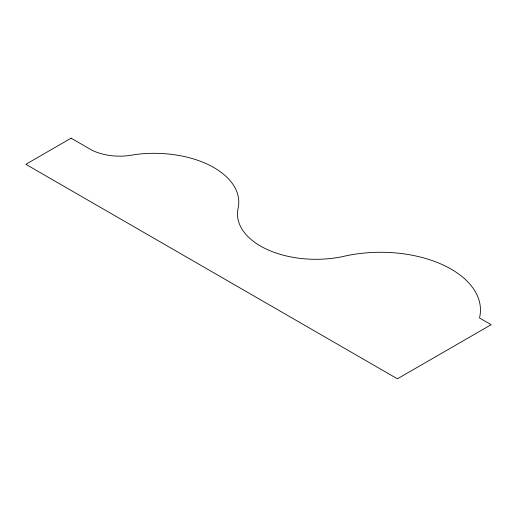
<?xml version="1.0" encoding="UTF-8"?>
<svg xmlns="http://www.w3.org/2000/svg" width="517" height="517" viewBox="0 0 517 517"><rect width="100%" height="100%" fill="white"/><g stroke="black" fill="none" stroke-linecap="round" stroke-linejoin="round"><path stroke-width="0.78" d="M71.107 138.181L25.85 164.309L397.405 378.819L491.15 324.695L479.498 317.968A99.93 57.697 0 0 0 441.692 264.342A99.93 57.697 0 0 0 342.286 256.671A78.442 45.289 0 0 1 238.085 208.454A84.678 48.889 0 0 0 134.523 154.635A42.614 24.603 0 0 1 91.819 150.137L71.107 138.181"/></g></svg>
